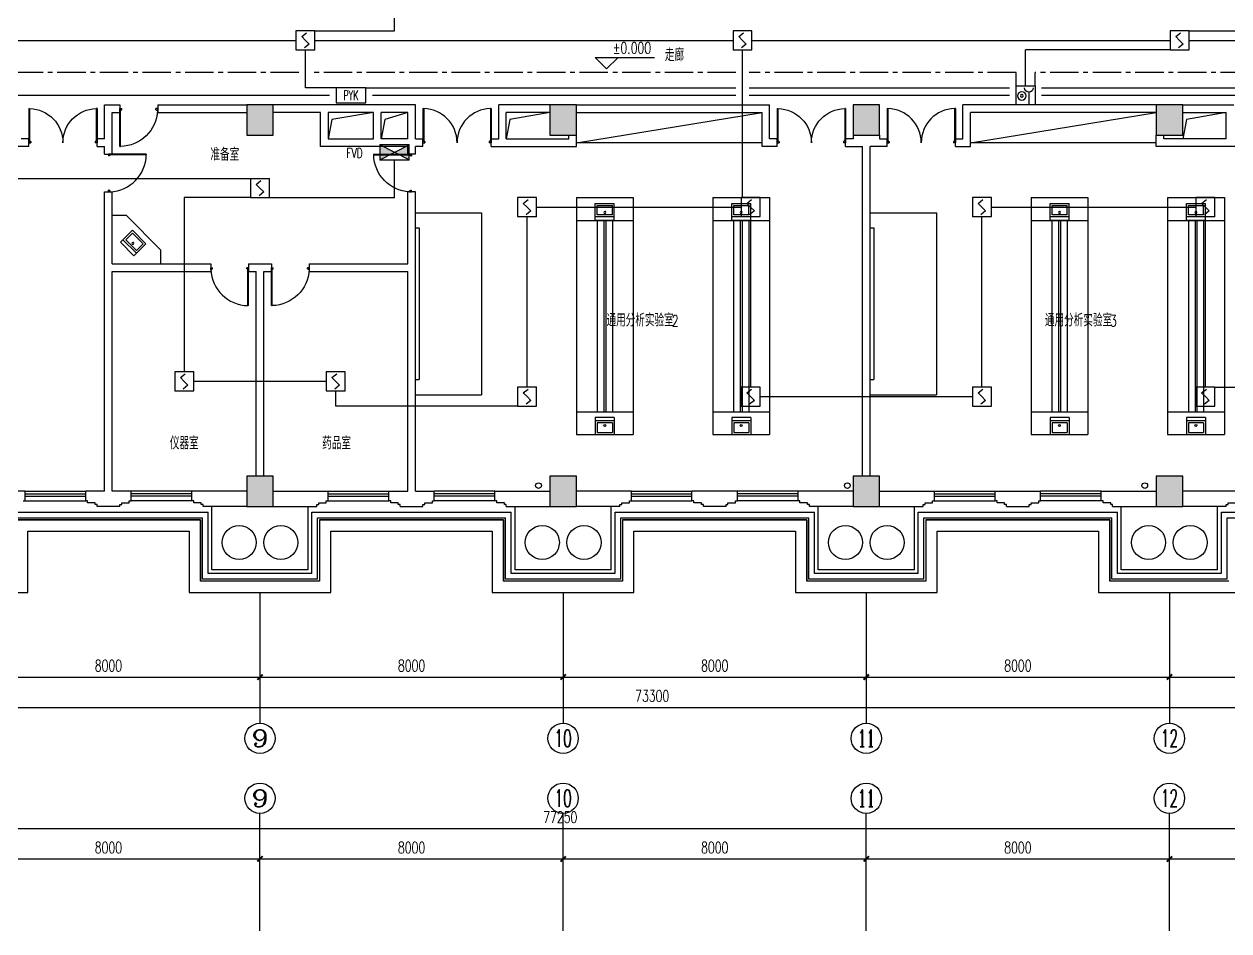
# Model space of a CAD drawing. Extents: x 190999 to 918899, y -200814 to 215286.
# Drawn here: x 349487 to 381281, y 110386 to 134316 of the extents above; entities that cross this region are included whole.
import ezdxf
from ezdxf.enums import TextEntityAlignment as Align

# ---------------------------------------------------------------- set-up
doc = ezdxf.new("R2010")
doc.units = 0
doc.header["$LTSCALE"] = 1000
doc.header["$MEASUREMENT"] = 0
doc.linetypes.add('CENTER2', pattern=[1.125, 0.75, -0.125, 0.125, -0.125])
doc.layers.get('Defpoints').update_dxf_attribs({"color": 1})
for name, color, linetype in [('00-EQUIP', 3, 'Continuous'), ('00-WIRE-4', 6, 'Continuous'), ('A-墙线', 2, 'Continuous'), ('A-外包装修', 250, 'Continuous'), ('A-外窗', 145, 'Continuous'), ('A-家具', 250, 'Continuous'), ('A-门', 167, 'Continuous'), ('AXIS', 3, 'Continuous'), ('AXIS_TEXT', 7, 'Continuous'), ('COLUMN', 2, 'Continuous'), ('DIM_ELEV', 3, 'Continuous'), ('PUB_HATCH', 250, 'Continuous'), ('PUB_TEXT', 7, 'Continuous'), ('屋面排水', 4, 'Continuous'), ('房间名称', 7, 'Continuous'), ('暖通-风-说明', 3, 'Continuous'), ('洞口线', 165, 'Continuous'), ('雨水管', 151, 'Continuous')]:
    doc.layers.add(name, color=color, linetype=linetype)
doc.styles.add('_COMPLEX', font='COMPLEX.shx', dxfattribs={"width": 0.5})
doc.styles.add('_TCH_AXIS', font='COMPLEX', dxfattribs={"bigfont": 'GBCBIG'})
doc.styles.add('_TCH_DIM', font='SIMPLEX', dxfattribs={"bigfont": 'GBCBIG'})
doc.styles.add('COMPLEX', font='COMPLEX')
doc.styles.add('DIM_FONT', font='SIMPLEX', dxfattribs={"width": 0.7, "bigfont": 'GBCBIG'})
doc.styles.add('HZ-ZGBZ', font='romanc.shx', dxfattribs={"width": 0.65})
doc.styles.get("Standard").update_dxf_attribs({"font": 'simhei.ttf'})
doc.styles.add('XXK', font='romans.shx', dxfattribs={"width": 0.75, "bigfont": 'hzf.shx'})
doc.styles.add('zz-1', font='arial.ttf', dxfattribs={"width": 0.8})
doc.linetypes.add('4INE', pattern='A,1,-0.15,["4",XXK,S=0.3,R=0,X=-0.1,Y=-0.1],-0.25', length=1.4)
doc.linetypes.add('XLINE', pattern='A,1,-0.2,["X",XXK,S=0.2,R=0,X=-0.1,Y=-0.09],-0.15', length=1.35)
doc.dimstyles.new('DIMN', dxfattribs={"dimtxt": 300, "dimasz": 100, "dimexe": 250, "dimexo": 300, "dimgap": 150, "dimtad": 1, "dimdec": 0, "dimzin": 0, "dimdsep": 46, "dimtxsty": 'DIM_FONT', "dimblk": 'ARCHTICK', "dimcen": 0.09, "dimclrt": 7, "dimazin": 2, "dimtfac": 1, "dimtdec": 0, "dimtix": 1, "dimtmove": 2, "dimatfit": 3, "dimfxl": 0, "dimtolj": 1, "dimtzin": 0, "dimarcsym": 0})

# ---------------------------------------------------------------- blocks, each defined once
blk = doc.blocks.new('m1000')
at = {"layer": 'A-墙线'}
for p, q in [((0, 0), (0, 200)), ((1000, 0), (1000, 200))]:
    blk.add_line(p, q, dxfattribs=at)
at = {"layer": 'A-门'}
for p, q in [((0, 1100), (0, 100)), ((0, 1100), (20, 1100)), ((20, 1100), (20, 150)), ((0, 150), (30, 150)), ((0, 100), (50, 100)), ((30, 150), (30, 130)), ((30, 130), (50, 130)), ((50, 130), (50, 100)), ((950, 130), (950, 100)), ((970, 130), (950, 130)), ((1000, 100), (950, 100)), ((970, 150), (970, 130)), ((1000, 150), (970, 150)), ((1000, 150), (1000, 100))]:
    blk.add_line(p, q, dxfattribs=at)
blk.add_arc((0, 100), 1000, 2.866, 88.854, dxfattribs=at)
blk = doc.blocks.new('m1800')
at = {"layer": 'A-墙线'}
for p, q in [((-900, -100), (-900, 100)), ((900, -100), (900, 100))]:
    blk.add_line(p, q, dxfattribs=at)
at = {"layer": 'A-门'}
for p, q in [((-900, 900), (-900, 0)), ((-900, 900), (-880, 900)), ((-880, 900), (-880, 50)), ((880, 900), (880, 50)), ((900, 900), (880, 900)), ((900, 900), (900, 0)), ((-900, 50), (-870, 50)), ((-900, 0), (-850, 0)), ((-870, 50), (-870, 30)), ((-870, 30), (-850, 30)), ((-850, 30), (-850, 0)), ((850, 30), (850, 0)), ((870, 30), (850, 30)), ((900, 0), (850, 0)), ((870, 50), (870, 30)), ((900, 50), (870, 50))]:
    blk.add_line(p, q, dxfattribs=at)
for centre, start, end in [((-900, 0), 0, 88.7267), ((900, 0), 91.2733, 180)]:
    blk.add_arc(centre, 900, start, end, dxfattribs=at)
blk = doc.blocks.new('_ArchTick')
at = {"const_width": 0.5}
blk.add_lwpolyline([(-0.7, -0.7), (0.7, 0.7)], dxfattribs=at)
blk = doc.blocks.new('*D51')
at = {"layer": 'AXIS', "color": 0, "lineweight": -2}
for p, q in [((347712, 110686), (347712, 112536)), ((347712, 112286), (355712, 112286)), ((355712, 110686), (355712, 112536))]:
    blk.add_line(p, q, dxfattribs=at)
at = {"layer": 'Defpoints', "color": 0}
for p in [(355712, 112286), (347712, 110386), (355712, 110386)]:
    blk.add_point(p, dxfattribs=at)
at = {"layer": 'AXIS', "color": 0, "lineweight": -2, "xscale": 100, "yscale": 100, "zscale": 100, "rotation": 180}
blk.add_blockref('_ArchTick', (347712, 112286), dxfattribs=at)
at = {"layer": 'AXIS', "color": 0, "lineweight": -2, "xscale": 100, "yscale": 100, "zscale": 100}
blk.add_blockref('_ArchTick', (355712, 112286), dxfattribs=at)
at = {"layer": 'AXIS', "color": 7, "insert": (351712, 112586), "char_height": 300, "attachment_point": 5, "style": 'DIM_FONT'}
blk.add_mtext('\\A1;8000', dxfattribs=at)
blk = doc.blocks.new('*D52')
at = {"layer": 'AXIS', "color": 0, "lineweight": -2}
for p, q in [((355712, 110686), (355712, 112536)), ((355712, 112286), (363712, 112286)), ((363712, 110686), (363712, 112536))]:
    blk.add_line(p, q, dxfattribs=at)
at = {"layer": 'Defpoints', "color": 0}
for p in [(363712, 112286), (355712, 110386), (363712, 110386)]:
    blk.add_point(p, dxfattribs=at)
at = {"layer": 'AXIS', "color": 0, "lineweight": -2, "xscale": 100, "yscale": 100, "zscale": 100, "rotation": 180}
blk.add_blockref('_ArchTick', (355712, 112286), dxfattribs=at)
at = {"layer": 'AXIS', "color": 0, "lineweight": -2, "xscale": 100, "yscale": 100, "zscale": 100}
blk.add_blockref('_ArchTick', (363712, 112286), dxfattribs=at)
at = {"layer": 'AXIS', "color": 7, "insert": (359712, 112586), "char_height": 300, "attachment_point": 5, "style": 'DIM_FONT'}
blk.add_mtext('\\A1;8000', dxfattribs=at)
blk = doc.blocks.new('*D53')
at = {"layer": 'AXIS', "color": 0, "lineweight": -2}
for p, q in [((363712, 110686), (363712, 112536)), ((363712, 112286), (371712, 112286)), ((371712, 110686), (371712, 112536))]:
    blk.add_line(p, q, dxfattribs=at)
at = {"layer": 'Defpoints', "color": 0}
for p in [(371712, 112286), (363712, 110386), (371712, 110386)]:
    blk.add_point(p, dxfattribs=at)
at = {"layer": 'AXIS', "color": 0, "lineweight": -2, "xscale": 100, "yscale": 100, "zscale": 100, "rotation": 180}
blk.add_blockref('_ArchTick', (363712, 112286), dxfattribs=at)
at = {"layer": 'AXIS', "color": 0, "lineweight": -2, "xscale": 100, "yscale": 100, "zscale": 100}
blk.add_blockref('_ArchTick', (371712, 112286), dxfattribs=at)
at = {"layer": 'AXIS', "color": 7, "insert": (367712, 112586), "char_height": 300, "attachment_point": 5, "style": 'DIM_FONT'}
blk.add_mtext('\\A1;8000', dxfattribs=at)
blk = doc.blocks.new('*D54')
at = {"layer": 'AXIS', "color": 0, "lineweight": -2}
for p, q in [((371712, 110686), (371712, 112536)), ((371712, 112286), (379712, 112286)), ((379712, 110686), (379712, 112536))]:
    blk.add_line(p, q, dxfattribs=at)
at = {"layer": 'Defpoints', "color": 0}
for p in [(379712, 112286), (371712, 110386), (379712, 110386)]:
    blk.add_point(p, dxfattribs=at)
at = {"layer": 'AXIS', "color": 0, "lineweight": -2, "xscale": 100, "yscale": 100, "zscale": 100, "rotation": 180}
blk.add_blockref('_ArchTick', (371712, 112286), dxfattribs=at)
at = {"layer": 'AXIS', "color": 0, "lineweight": -2, "xscale": 100, "yscale": 100, "zscale": 100}
blk.add_blockref('_ArchTick', (379712, 112286), dxfattribs=at)
at = {"layer": 'AXIS', "color": 7, "insert": (375712, 112586), "char_height": 300, "attachment_point": 5, "style": 'DIM_FONT'}
blk.add_mtext('\\A1;8000', dxfattribs=at)
blk = doc.blocks.new('*D55')
at = {"layer": 'AXIS', "color": 0, "lineweight": -2}
for p, q in [((379712, 110686), (379712, 112536)), ((379712, 112286), (387712, 112286)), ((387712, 110686), (387712, 112536))]:
    blk.add_line(p, q, dxfattribs=at)
at = {"layer": 'Defpoints', "color": 0}
for p in [(387712, 112286), (379712, 110386), (387712, 110386)]:
    blk.add_point(p, dxfattribs=at)
at = {"layer": 'AXIS', "color": 0, "lineweight": -2, "xscale": 100, "yscale": 100, "zscale": 100, "rotation": 180}
blk.add_blockref('_ArchTick', (379712, 112286), dxfattribs=at)
at = {"layer": 'AXIS', "color": 0, "lineweight": -2, "xscale": 100, "yscale": 100, "zscale": 100}
blk.add_blockref('_ArchTick', (387712, 112286), dxfattribs=at)
at = {"layer": 'AXIS', "color": 7, "insert": (383712, 112586), "char_height": 300, "attachment_point": 5, "style": 'DIM_FONT'}
blk.add_mtext('\\A1;8000', dxfattribs=at)
blk = doc.blocks.new('*D59')
at = {"layer": 'AXIS', "color": 0, "lineweight": -2}
for p, q in [((325012, 110686), (325012, 113336)), ((402262, 110686), (402262, 113336)), ((325012, 113086), (402262, 113086))]:
    blk.add_line(p, q, dxfattribs=at)
at = {"layer": 'Defpoints', "color": 0}
for p in [(402262, 113086), (325012, 110386), (402262, 110386)]:
    blk.add_point(p, dxfattribs=at)
at = {"layer": 'AXIS', "color": 0, "lineweight": -2, "xscale": 100, "yscale": 100, "zscale": 100, "rotation": 180}
blk.add_blockref('_ArchTick', (325012, 113086), dxfattribs=at)
at = {"layer": 'AXIS', "color": 0, "lineweight": -2, "xscale": 100, "yscale": 100, "zscale": 100}
blk.add_blockref('_ArchTick', (402262, 113086), dxfattribs=at)
at = {"layer": 'AXIS', "color": 7, "insert": (363637, 113386), "char_height": 300, "attachment_point": 5, "style": 'DIM_FONT'}
blk.add_mtext('\\A1;77250', dxfattribs=at)
blk = doc.blocks.new('*D119')
at = {"layer": 'AXIS', "color": 0, "lineweight": -2}
for p, q in [((347712, 118486), (347712, 116836)), ((355712, 118486), (355712, 116836)), ((347712, 117086), (355712, 117086))]:
    blk.add_line(p, q, dxfattribs=at)
at = {"layer": 'Defpoints', "color": 0}
for p in [(347712, 118786), (355712, 118786), (355712, 117086)]:
    blk.add_point(p, dxfattribs=at)
at = {"layer": 'AXIS', "color": 0, "lineweight": -2, "xscale": 100, "yscale": 100, "zscale": 100, "rotation": 180}
blk.add_blockref('_ArchTick', (347712, 117086), dxfattribs=at)
at = {"layer": 'AXIS', "color": 0, "lineweight": -2, "xscale": 100, "yscale": 100, "zscale": 100}
blk.add_blockref('_ArchTick', (355712, 117086), dxfattribs=at)
at = {"layer": 'AXIS', "color": 7, "insert": (351712, 117386), "char_height": 300, "attachment_point": 5, "style": 'DIM_FONT'}
blk.add_mtext('\\A1;8000', dxfattribs=at)
blk = doc.blocks.new('*D120')
at = {"layer": 'AXIS', "color": 0, "lineweight": -2}
for p, q in [((355712, 118486), (355712, 116836)), ((363712, 118486), (363712, 116836)), ((355712, 117086), (363712, 117086))]:
    blk.add_line(p, q, dxfattribs=at)
at = {"layer": 'Defpoints', "color": 0}
for p in [(355712, 118786), (363712, 118786), (363712, 117086)]:
    blk.add_point(p, dxfattribs=at)
at = {"layer": 'AXIS', "color": 0, "lineweight": -2, "xscale": 100, "yscale": 100, "zscale": 100, "rotation": 180}
blk.add_blockref('_ArchTick', (355712, 117086), dxfattribs=at)
at = {"layer": 'AXIS', "color": 0, "lineweight": -2, "xscale": 100, "yscale": 100, "zscale": 100}
blk.add_blockref('_ArchTick', (363712, 117086), dxfattribs=at)
at = {"layer": 'AXIS', "color": 7, "insert": (359712, 117386), "char_height": 300, "attachment_point": 5, "style": 'DIM_FONT'}
blk.add_mtext('\\A1;8000', dxfattribs=at)
blk = doc.blocks.new('*D121')
at = {"layer": 'AXIS', "color": 0, "lineweight": -2}
for p, q in [((363712, 118486), (363712, 116836)), ((371712, 118486), (371712, 116836)), ((363712, 117086), (371712, 117086))]:
    blk.add_line(p, q, dxfattribs=at)
at = {"layer": 'Defpoints', "color": 0}
for p in [(363712, 118786), (371712, 118786), (371712, 117086)]:
    blk.add_point(p, dxfattribs=at)
at = {"layer": 'AXIS', "color": 0, "lineweight": -2, "xscale": 100, "yscale": 100, "zscale": 100, "rotation": 180}
blk.add_blockref('_ArchTick', (363712, 117086), dxfattribs=at)
at = {"layer": 'AXIS', "color": 0, "lineweight": -2, "xscale": 100, "yscale": 100, "zscale": 100}
blk.add_blockref('_ArchTick', (371712, 117086), dxfattribs=at)
at = {"layer": 'AXIS', "color": 7, "insert": (367712, 117386), "char_height": 300, "attachment_point": 5, "style": 'DIM_FONT'}
blk.add_mtext('\\A1;8000', dxfattribs=at)
blk = doc.blocks.new('*D122')
at = {"layer": 'AXIS', "color": 0, "lineweight": -2}
for p, q in [((371712, 118486), (371712, 116836)), ((379712, 118486), (379712, 116836)), ((371712, 117086), (379712, 117086))]:
    blk.add_line(p, q, dxfattribs=at)
at = {"layer": 'Defpoints', "color": 0}
for p in [(371712, 118786), (379712, 118786), (379712, 117086)]:
    blk.add_point(p, dxfattribs=at)
at = {"layer": 'AXIS', "color": 0, "lineweight": -2, "xscale": 100, "yscale": 100, "zscale": 100, "rotation": 180}
blk.add_blockref('_ArchTick', (371712, 117086), dxfattribs=at)
at = {"layer": 'AXIS', "color": 0, "lineweight": -2, "xscale": 100, "yscale": 100, "zscale": 100}
blk.add_blockref('_ArchTick', (379712, 117086), dxfattribs=at)
at = {"layer": 'AXIS', "color": 7, "insert": (375712, 117386), "char_height": 300, "attachment_point": 5, "style": 'DIM_FONT'}
blk.add_mtext('\\A1;8000', dxfattribs=at)
blk = doc.blocks.new('*D123')
at = {"layer": 'AXIS', "color": 0, "lineweight": -2}
for p, q in [((379712, 118486), (379712, 116836)), ((387712, 118486), (387712, 116836)), ((379712, 117086), (387712, 117086))]:
    blk.add_line(p, q, dxfattribs=at)
at = {"layer": 'Defpoints', "color": 0}
for p in [(379712, 118786), (387712, 118786), (387712, 117086)]:
    blk.add_point(p, dxfattribs=at)
at = {"layer": 'AXIS', "color": 0, "lineweight": -2, "xscale": 100, "yscale": 100, "zscale": 100, "rotation": 180}
blk.add_blockref('_ArchTick', (379712, 117086), dxfattribs=at)
at = {"layer": 'AXIS', "color": 0, "lineweight": -2, "xscale": 100, "yscale": 100, "zscale": 100}
blk.add_blockref('_ArchTick', (387712, 117086), dxfattribs=at)
at = {"layer": 'AXIS', "color": 7, "insert": (383712, 117386), "char_height": 300, "attachment_point": 5, "style": 'DIM_FONT'}
blk.add_mtext('\\A1;8000', dxfattribs=at)
blk = doc.blocks.new('*D127')
at = {"layer": 'AXIS', "color": 0, "lineweight": -2}
for p, q in [((329412, 118486), (329412, 116036)), ((402712, 118486), (402712, 116036)), ((329412, 116286), (402712, 116286))]:
    blk.add_line(p, q, dxfattribs=at)
at = {"layer": 'Defpoints', "color": 0}
for p in [(329412, 118786), (402712, 118786), (402712, 116286)]:
    blk.add_point(p, dxfattribs=at)
at = {"layer": 'AXIS', "color": 0, "lineweight": -2, "xscale": 100, "yscale": 100, "zscale": 100, "rotation": 180}
blk.add_blockref('_ArchTick', (329412, 116286), dxfattribs=at)
at = {"layer": 'AXIS', "color": 0, "lineweight": -2, "xscale": 100, "yscale": 100, "zscale": 100}
blk.add_blockref('_ArchTick', (402712, 116286), dxfattribs=at)
at = {"layer": 'AXIS', "color": 7, "insert": (366062, 116586), "char_height": 300, "attachment_point": 5, "style": 'DIM_FONT'}
blk.add_mtext('\\A1;73300', dxfattribs=at)
blk = doc.blocks.new('_AXISO')
blk.add_circle((0, 0), 0.5)
at = {"layer": 'AXIS_TEXT', "style": 'COMPLEX', "width": 1.041667}
blk.add_attdef('A', text='', height=0.56, dxfattribs=at).set_placement((-0.25, -0.28), (0.25, -0.28), align=Align.FIT)
blk = doc.blocks.new('$plan$00001609')
at = {"linetype": 'Continuous'}
for p, q in [((0, -251), (0, 251)), ((0, 251), (450, 251)), ((93, -251), (93, 251)), ((146, -199), (146, 199)), ((146, 199), (397, 199)), ((397, 199), (397, -199)), ((450, 251), (450, -251)), ((0, -251), (450, -251)), ((146, -199), (397, -199))]:
    blk.add_line(p, q, dxfattribs=at)
blk.add_line((238, 2), (238, 0))
blk.add_arc((212, 0), 26, 4.716, 0, dxfattribs=at)
at = {"style": 'zz-1'}
for tag in ['YSIZE', 'XSIZE']:
    blk.add_attdef(tag, (0, 0), '', height=0.5, dxfattribs=at)
blk = doc.blocks.new('_LINKPT1')
at = {"color": 0}
blk.add_line((0, 0), (0, 0), dxfattribs=at)
blk = doc.blocks.new('3S1KCGW2')
for p, q in [((0.5, 0.5), (-0.5, 0.5)), ((-0.5, 0.5), (-0.5, -0.5)), ((-0.2, 0.2), (0.05, 0.4)), ((0, 0), (-0.2, 0.2)), ((0, 0), (0.2, -0.2)), ((0.5, -0.5), (0.5, 0.5)), ((-0.5, -0.5), (0.5, -0.5)), ((0.2, -0.2), (-0.05, -0.4))]:
    blk.add_line(p, q)
at = {"const_width": 0.04, "flags": 128}
blk.add_lwpolyline([(-0.5, -0.5), (-0.5, 0.5), (0.5, 0.5), (0.5, -0.5)], close=True, dxfattribs=at)
at = {"xscale": 0.002, "yscale": 0.002, "zscale": 0.002}
for p in [(-0.5, 0), (0, 0.5), (0.5, 0), (0, -0.5)]:
    blk.add_blockref('_LINKPT1', p, dxfattribs=at)
at = {"flags": 9}
blk.add_attdef('A', (0, 0), '', height=0.00002, dxfattribs=at)
blk = doc.blocks.new('3T1W6ZCM')
for p, q in [((0.5, 0.5), (-0.5, 0.5)), ((-0.5, 0.5), (-0.5, -0.5)), ((-0.178, 0.172), (-0.178, -0.443)), ((0.5, -0.5), (0.5, 0.5)), ((-0.5, -0.5), (0.5, -0.5))]:
    blk.add_line(p, q)
at = {"const_width": 0.04}
blk.add_lwpolyline([(-0.5, 0.5), (-0.5, -0.5), (0.5, -0.5), (0.5, 0.5)], close=True, dxfattribs=at)
for radius in [0.222, 0.074]:
    blk.add_circle((0.197, -0.03), radius)
blk.add_arc((-0.178, 0.403), 0.231, 180, 0)
at = {"xscale": 0.002, "yscale": 0.002, "zscale": 0.002}
for p in [(-0.5, 0), (0, 0.5), (0.5, 0), (0, -0.5)]:
    blk.add_blockref('_LINKPT1', p, dxfattribs=at)
at = {"flags": 9}
blk.add_attdef('A', (0, 0), '', height=0.00002, dxfattribs=at)
blk = doc.blocks.new('6H2KALM6')
for p, q in [((-0.78, 0.4), (0.78, -0.4)), ((0.78, 0.4), (-0.78, -0.4)), ((0.78, 0.4), (-0.78, 0.4)), ((-0.78, 0.4), (-0.78, -0.4)), ((0.78, -0.4), (0.78, 0.4)), ((-0.78, -0.4), (0.78, -0.4))]:
    blk.add_line(p, q)
at = {"const_width": 0.04}
blk.add_lwpolyline([(-0.78, 0.4), (-0.78, -0.4), (0.78, -0.4), (0.78, 0.4)], close=True, dxfattribs=at)
for points in [[(-0.78, 0.4), (0, 0), (-0.78, -0.4)], [(0.78, 0.4), (0, 0), (0.78, -0.4)]]:
    blk.add_solid(points)
at = {"xscale": 0.002, "yscale": 0.002, "zscale": 0.002}
for p in [(-0.78, 0), (0, 0.4), (0.78, 0), (0, -0.4)]:
    blk.add_blockref('_LINKPT1', p, dxfattribs=at)
at = {"flags": 9}
blk.add_attdef('A', (0, 0), '', height=0.00002, dxfattribs=at)
blk = doc.blocks.new('6A2DRK5Q')
for p, q in [((0.78, 0.4), (-0.78, 0.4)), ((-0.78, 0.4), (-0.78, -0.4)), ((0.78, -0.4), (0.78, 0.4)), ((-0.78, -0.4), (0.78, -0.4))]:
    blk.add_line(p, q)
at = {"xscale": 0.002, "yscale": 0.002, "zscale": 0.002}
for p in [(-0.78, 0), (0, 0.4), (0.78, 0), (0, -0.4)]:
    blk.add_blockref('_LINKPT1', p, dxfattribs=at)
at = {"style": '_COMPLEX', "width": 0.6, "flags": 8}
blk.add_attdef('$TEXT$', text='', height=0.52, dxfattribs=at).set_placement((0, 0), align=Align.MIDDLE_CENTER)
at = {"flags": 9}
blk.add_attdef('A', (0, 0), '', height=0.00002, dxfattribs=at)

msp = doc.modelspace()

# ---------------------------------------------------------------- hatches: boundary and pattern name
at = {"layer": 'PUB_HATCH'}
for points in [[(356061.6, 131386.5), (356061.6, 132186.5), (355361.6, 132186.5), (355361.6, 131386.5)], [(364061.6, 131386.5), (364061.6, 132186.5), (363361.6, 132186.5), (363361.6, 131386.5)], [(372061.6, 131386.5), (372061.6, 132186.5), (371361.6, 132186.5), (371361.6, 131386.5)], [(380061.6, 131386.5), (380061.6, 132186.5), (379361.6, 132186.5), (379361.6, 131386.5)], [(356061.6, 121586.5), (356061.6, 122386.5), (355361.6, 122386.5), (355361.6, 121586.5)], [(364061.6, 121586.5), (364061.6, 122386.5), (363361.6, 122386.5), (363361.6, 121586.5)], [(372061.6, 121586.5), (372061.6, 122386.5), (371361.6, 122386.5), (371361.6, 121586.5)], [(380061.6, 121586.5), (380061.6, 122386.5), (379361.6, 122386.5), (379361.6, 121586.5)]]:
    msp.add_hatch(color=256, dxfattribs=at).paths.add_polyline_path(points)

# ---------------------------------------------------------------- linework, layer by layer
at = {"layer": '00-WIRE-4'}
for p, q in [((359261.3, 134136.5), (359261.3, 135086.5)), ((345628.3, 133886.5), (356661.6, 133886.5)), ((357161.6, 134136.5), (359261.3, 134136.5)), ((357161.6, 133886.5), (368195, 133886.5)), ((368695, 133886.5), (379728.3, 133886.5)), ((380228.3, 134136.5), (384161.9, 134136.5)), ((380228.3, 133886.5), (391261.6, 133886.5)), ((356911.6, 132636.5), (356911.6, 133636.5)), ((368445, 129720.5), (368445, 133636.5)), ((379728.3, 133636.5), (375914.2, 133636.5)), ((375914.2, 132686.5), (375914.2, 133636.5)), ((357721.6, 132636.5), (356911.6, 132636.5)), ((359261.6, 129727.5), (359261.6, 130730.6)), ((355461.6, 130236.5), (348611.6, 130236.5)), ((353711.6, 129736.5), (353711.6, 125136.5)), ((355461.6, 129736.5), (353711.6, 129736.5)), ((359261.6, 129727.5), (355961.6, 129727.5)), ((363010.4, 129486.5), (368407.9, 129486.5)), ((375011.6, 129486.5), (380411.6, 129486.5)), ((362760.4, 124736.5), (362760.4, 129236.5)), ((368657.9, 129236.5), (368657.9, 124736.5)), ((374761.6, 124736.5), (374761.6, 129236.5)), ((380661.6, 124736.5), (380661.6, 129236.5)), ((357461.6, 124886.5), (353961.6, 124886.5)), ((357711.6, 124236.5), (357711.6, 124636.5)), ((380911.6, 124736.5), (385461.6, 124736.5)), ((368907.9, 124486.5), (374511.6, 124486.5)), ((362510.4, 124236.5), (357711.6, 124236.5))]:
    msp.add_line(p, q, dxfattribs=at)
at = {"layer": '00-WIRE-4', "linetype": 'CENTER2'}
for p, q in [((356736.6, 133036.5), (346986.6, 133036.5)), ((368270, 133036.5), (357086.6, 133036.5)), ((375664.2, 133036.5), (368620, 133036.5)), ((375664.2, 132686.5), (375664.2, 133036.5)), ((396436.6, 133036.5), (376164.2, 133036.5)), ((376164.2, 132686.5), (376164.2, 133036.5))]:
    msp.add_line(p, q, dxfattribs=at)
at = {"layer": '00-WIRE-4', "linetype": '4INE'}
for p, q in [((358501.6, 132636.5), (368270, 132636.5)), ((368620, 132636.5), (375489.2, 132636.5)), ((376339.2, 132636.5), (389721.6, 132636.5))]:
    msp.add_line(p, q, dxfattribs=at)
at = {"layer": '00-WIRE-4', "linetype": 'XLINE'}
for p, q in [((357546.6, 132436.5), (347061.6, 132436.5)), ((368270, 132436.5), (358676.6, 132436.5)), ((375489.2, 132436.5), (368620, 132436.5)), ((389546.6, 132436.5), (376339.2, 132436.5))]:
    msp.add_line(p, q, dxfattribs=at)
at = {"layer": 'A-墙线'}
for p, q in [((351611.6, 131286.5), (351611.6, 132186.5)), ((351611.6, 132186.5), (352011.6, 132186.5)), ((351811.6, 130886.5), (351811.6, 131986.5)), ((351811.6, 131986.5), (352011.6, 131986.5)), ((353011.6, 132186.5), (355361.6, 132186.5)), ((353011.6, 131986.5), (355361.6, 131986.5)), ((359811.6, 132186.5), (356061.6, 132186.5)), ((357311.6, 131986.5), (356061.6, 131986.5)), ((358711.6, 131986.5), (357511.6, 131986.5)), ((359611.6, 131986.5), (358911.6, 131986.5)), ((359611.6, 131286.5), (359611.6, 131986.5)), ((359811.6, 131286.5), (359811.6, 132186.5)), ((362011.6, 131286.5), (362011.6, 132186.5)), ((363361.6, 132186.5), (362011.6, 132186.5)), ((362211.6, 131286.5), (362211.6, 131986.5)), ((363361.6, 131986.5), (362211.6, 131986.5)), ((364061.6, 132186.5), (369161.6, 132186.5)), ((364061.6, 131986.5), (368961.6, 131986.5)), ((368961.6, 131086.5), (368961.6, 131986.5)), ((369161.6, 131286.5), (369161.6, 132186.5)), ((379361.6, 132186.5), (374261.6, 132186.5)), ((374261.6, 131286.5), (374261.6, 132186.5)), ((379361.6, 131986.5), (374461.6, 131986.5)), ((374461.6, 131086.5), (374461.6, 131986.5)), ((380061.6, 132186.5), (381411.6, 132186.5)), ((380061.6, 131986.5), (381211.6, 131986.5)), ((381211.6, 131286.5), (381211.6, 131986.5)), ((363861.6, 131286.5), (363861.6, 131386.5)), ((364061.6, 131086.5), (364061.6, 131386.5)), ((371361.6, 131386.5), (371361.6, 131286.5)), ((372061.6, 131386.5), (372061.6, 131286.5)), ((379361.6, 131086.5), (379361.6, 131386.5)), ((379561.6, 131286.5), (379561.6, 131386.5)), ((349611.6, 131086.5), (347361.6, 131086.5)), ((349611.6, 131286.5), (349411.6, 131286.5)), ((351611.6, 131286.5), (351411.6, 131286.5)), ((351411.6, 131086.5), (351611.6, 131086.5)), ((351611.6, 130886.5), (351611.6, 131086.5)), ((359611.6, 130886.5), (359611.6, 131086.5)), ((359811.6, 131286.5), (360011.6, 131286.5)), ((359811.6, 130886.5), (359811.6, 131086.5)), ((360011.6, 131086.5), (359811.6, 131086.5)), ((361811.6, 131286.5), (362011.6, 131286.5)), ((361811.6, 131086.5), (364061.6, 131086.5)), ((362211.6, 131286.5), (363861.6, 131286.5)), ((369361.6, 131086.5), (368961.6, 131086.5)), ((369361.6, 131286.5), (369161.6, 131286.5)), ((371361.6, 131286.5), (371161.6, 131286.5)), ((371161.6, 131086.5), (371611.6, 131086.5)), ((371611.6, 122386.5), (371611.6, 131086.5)), ((371811.6, 122386.5), (371811.6, 131086.5)), ((372261.6, 131086.5), (371811.6, 131086.5)), ((372061.6, 131286.5), (372261.6, 131286.5)), ((374061.6, 131286.5), (374261.6, 131286.5)), ((374061.6, 131086.5), (374461.6, 131086.5)), ((381611.6, 131086.5), (379361.6, 131086.5)), ((381211.6, 131286.5), (379561.6, 131286.5)), ((351611.6, 121986.5), (351611.6, 129886.5)), ((351811.6, 127986.5), (351811.6, 129886.5)), ((359611.6, 127986.5), (359611.6, 129886.5)), ((359811.6, 121986.5), (359811.6, 129886.5)), ((351811.6, 127986.5), (354411.6, 127986.5)), ((355411.6, 127986.5), (356011.6, 127986.5)), ((357011.6, 127986.5), (359611.6, 127986.5)), ((351811.6, 121986.5), (351811.6, 127786.5)), ((351811.6, 127786.5), (354411.6, 127786.5)), ((355411.6, 127786.5), (355611.6, 127786.5)), ((355611.6, 122386.5), (355611.6, 127786.5)), ((355811.6, 127786.5), (356011.6, 127786.5)), ((355811.6, 122386.5), (355811.6, 127786.5)), ((357011.6, 127786.5), (359611.6, 127786.5)), ((359611.6, 121986.5), (359611.6, 127786.5)), ((349511.6, 121986.5), (348061.6, 121986.5)), ((349511.6, 121736.5), (349511.6, 121986.5)), ((351611.6, 121986.5), (351111.6, 121986.5)), ((351111.6, 121736.5), (351111.6, 121986.5)), ((352311.6, 121986.5), (351811.6, 121986.5)), ((352311.6, 121736.5), (352311.6, 121986.5)), ((355361.6, 121986.5), (353911.6, 121986.5)), ((353911.6, 121736.5), (353911.6, 121986.5)), ((356061.6, 121986.5), (357511.6, 121986.5)), ((357511.6, 121736.5), (357511.6, 121986.5)), ((359111.6, 121986.5), (359611.6, 121986.5)), ((359111.6, 121736.5), (359111.6, 121986.5)), ((359811.6, 121986.5), (360311.6, 121986.5)), ((360311.6, 121736.5), (360311.6, 121986.5)), ((361911.6, 121986.5), (363361.6, 121986.5)), ((361911.6, 121736.5), (361911.6, 121986.5)), ((365511.6, 121986.5), (364061.6, 121986.5)), ((365511.6, 121736.5), (365511.6, 121986.5)), ((368311.6, 121986.5), (367111.6, 121986.5)), ((367111.6, 121736.5), (367111.6, 121986.5)), ((368311.6, 121736.5), (368311.6, 121986.5)), ((371361.6, 121986.5), (369911.6, 121986.5)), ((369911.6, 121736.5), (369911.6, 121986.5)), ((372061.6, 121986.5), (373511.6, 121986.5)), ((373511.6, 121736.5), (373511.6, 121986.5)), ((375111.6, 121986.5), (376311.6, 121986.5)), ((375111.6, 121736.5), (375111.6, 121986.5)), ((376311.6, 121736.5), (376311.6, 121986.5)), ((377911.6, 121986.5), (379361.6, 121986.5)), ((377911.6, 121736.5), (377911.6, 121986.5)), ((381511.6, 121986.5), (380061.6, 121986.5)), ((349461.6, 121736.5), (349511.6, 121736.5)), ((351161.6, 121736.5), (351111.6, 121736.5)), ((351161.6, 121686.5), (351161.6, 121736.5)), ((351361.6, 121686.5), (351161.6, 121686.5)), ((351361.6, 121636.5), (351361.6, 121686.5)), ((351411.6, 121636.5), (351361.6, 121636.5)), ((351411.6, 121586.5), (351411.6, 121636.5)), ((352011.6, 121586.5), (351411.6, 121586.5)), ((352011.6, 121586.5), (352011.6, 121636.5)), ((352011.6, 121636.5), (352061.6, 121636.5)), ((352061.6, 121636.5), (352061.6, 121686.5)), ((352061.6, 121686.5), (352261.6, 121686.5)), ((352261.6, 121736.5), (352311.6, 121736.5)), ((352261.6, 121686.5), (352261.6, 121736.5)), ((353961.6, 121736.5), (353911.6, 121736.5)), ((353961.6, 121686.5), (353961.6, 121736.5)), ((354161.6, 121686.5), (353961.6, 121686.5)), ((354161.6, 121636.5), (354161.6, 121686.5)), ((354211.6, 121636.5), (354161.6, 121636.5)), ((354211.6, 121586.5), (354211.6, 121636.5)), ((355361.6, 121586.5), (354211.6, 121586.5)), ((356061.6, 121586.5), (357211.6, 121586.5)), ((357211.6, 121586.5), (357211.6, 121636.5)), ((357211.6, 121636.5), (357261.6, 121636.5)), ((357261.6, 121636.5), (357261.6, 121686.5)), ((357261.6, 121686.5), (357461.6, 121686.5)), ((357461.6, 121736.5), (357511.6, 121736.5)), ((357461.6, 121686.5), (357461.6, 121736.5)), ((359161.6, 121736.5), (359111.6, 121736.5)), ((359161.6, 121686.5), (359161.6, 121736.5)), ((359361.6, 121686.5), (359161.6, 121686.5)), ((359361.6, 121636.5), (359361.6, 121686.5)), ((359411.6, 121636.5), (359361.6, 121636.5)), ((359411.6, 121586.5), (359411.6, 121636.5)), ((359411.6, 121586.5), (360011.6, 121586.5)), ((360011.6, 121586.5), (360011.6, 121636.5)), ((360011.6, 121636.5), (360061.6, 121636.5)), ((360061.6, 121636.5), (360061.6, 121686.5)), ((360061.6, 121686.5), (360261.6, 121686.5)), ((360261.6, 121736.5), (360311.6, 121736.5)), ((360261.6, 121686.5), (360261.6, 121736.5)), ((361961.6, 121736.5), (361911.6, 121736.5)), ((361961.6, 121686.5), (361961.6, 121736.5)), ((362161.6, 121686.5), (361961.6, 121686.5)), ((362161.6, 121636.5), (362161.6, 121686.5)), ((362211.6, 121636.5), (362161.6, 121636.5)), ((362211.6, 121586.5), (362211.6, 121636.5)), ((362211.6, 121586.5), (363361.6, 121586.5)), ((365211.6, 121586.5), (364061.6, 121586.5)), ((365211.6, 121586.5), (365211.6, 121636.5)), ((365211.6, 121636.5), (365261.6, 121636.5)), ((365261.6, 121636.5), (365261.6, 121686.5)), ((365261.6, 121686.5), (365461.6, 121686.5)), ((365461.6, 121736.5), (365511.6, 121736.5)), ((365461.6, 121686.5), (365461.6, 121736.5)), ((367161.6, 121736.5), (367111.6, 121736.5)), ((367161.6, 121686.5), (367161.6, 121736.5)), ((367361.6, 121686.5), (367161.6, 121686.5)), ((367361.6, 121636.5), (367361.6, 121686.5)), ((367411.6, 121636.5), (367361.6, 121636.5)), ((367411.6, 121586.5), (367411.6, 121636.5)), ((368011.6, 121586.5), (367411.6, 121586.5)), ((368011.6, 121586.5), (368011.6, 121636.5)), ((368011.6, 121636.5), (368061.6, 121636.5)), ((368061.6, 121636.5), (368061.6, 121686.5)), ((368061.6, 121686.5), (368261.6, 121686.5)), ((368261.6, 121736.5), (368311.6, 121736.5)), ((368261.6, 121686.5), (368261.6, 121736.5)), ((369961.6, 121736.5), (369911.6, 121736.5)), ((369961.6, 121686.5), (369961.6, 121736.5)), ((370161.6, 121686.5), (369961.6, 121686.5)), ((370161.6, 121636.5), (370161.6, 121686.5)), ((370211.6, 121636.5), (370161.6, 121636.5)), ((370211.6, 121586.5), (370211.6, 121636.5)), ((371361.6, 121586.5), (370211.6, 121586.5)), ((372061.6, 121586.5), (373211.6, 121586.5)), ((373211.6, 121586.5), (373211.6, 121636.5)), ((373211.6, 121636.5), (373261.6, 121636.5)), ((373261.6, 121636.5), (373261.6, 121686.5)), ((373261.6, 121686.5), (373461.6, 121686.5)), ((373461.6, 121736.5), (373511.6, 121736.5)), ((373461.6, 121686.5), (373461.6, 121736.5)), ((375161.6, 121736.5), (375111.6, 121736.5)), ((375161.6, 121686.5), (375161.6, 121736.5)), ((375361.6, 121686.5), (375161.6, 121686.5)), ((375361.6, 121636.5), (375361.6, 121686.5)), ((375411.6, 121636.5), (375361.6, 121636.5)), ((375411.6, 121586.5), (375411.6, 121636.5)), ((375411.6, 121586.5), (376011.6, 121586.5)), ((376011.6, 121586.5), (376011.6, 121636.5)), ((376011.6, 121636.5), (376061.6, 121636.5)), ((376061.6, 121636.5), (376061.6, 121686.5)), ((376061.6, 121686.5), (376261.6, 121686.5)), ((376261.6, 121736.5), (376311.6, 121736.5)), ((376261.6, 121686.5), (376261.6, 121736.5)), ((377961.6, 121736.5), (377911.6, 121736.5)), ((377961.6, 121686.5), (377961.6, 121736.5)), ((378161.6, 121686.5), (377961.6, 121686.5)), ((378161.6, 121636.5), (378161.6, 121686.5)), ((378211.6, 121636.5), (378161.6, 121636.5)), ((378211.6, 121586.5), (378211.6, 121636.5)), ((378211.6, 121586.5), (379361.6, 121586.5)), ((381211.6, 121586.5), (380061.6, 121586.5)), ((381211.6, 121586.5), (381211.6, 121636.5)), ((381211.6, 121636.5), (381261.6, 121636.5)), ((381261.6, 121636.5), (381261.6, 121686.5)), ((381261.6, 121686.5), (381461.6, 121686.5))]:
    msp.add_line(p, q, dxfattribs=at)
for points in [[(359611.6, 131086.5), (357311.6, 131086.5), (357311.6, 131986.5)], [(357511.6, 131986.5), (357511.6, 131286.5), (358711.6, 131286.5), (358711.6, 131986.5)], [(359611.6, 131286.5), (358911.6, 131286.5), (358911.6, 131986.5)]]:
    msp.add_lwpolyline(points, dxfattribs=at)
at = {"layer": 'A-外包装修'}
for p, q in [((354441.6, 119916.5), (354441.6, 121586.5)), ((356981.6, 119916.5), (356981.6, 121586.5)), ((362441.6, 119916.5), (362441.6, 121586.5)), ((364981.6, 119916.5), (364981.6, 121586.5)), ((370441.6, 119916.5), (370441.6, 121586.5)), ((372981.6, 119916.5), (372981.6, 121586.5)), ((378441.6, 119916.5), (378441.6, 121586.5)), ((380981.6, 119916.5), (380981.6, 121586.5)), ((349081.6, 121436.5), (354341.6, 121436.5)), ((349231.6, 121286.5), (354191.6, 121286.5)), ((349281.6, 121236.5), (354141.6, 121236.5)), ((354141.6, 121236.5), (354141.6, 119616.5)), ((354191.6, 119666.5), (354191.6, 121286.5)), ((354341.6, 119816.5), (354341.6, 121436.5)), ((357081.6, 119816.5), (357081.6, 121436.5)), ((357081.6, 121436.5), (362341.6, 121436.5)), ((357231.6, 121286.5), (362191.6, 121286.5)), ((357231.6, 119666.5), (357231.6, 121286.5)), ((357281.6, 121236.5), (362141.6, 121236.5)), ((357281.6, 121236.5), (357281.6, 119616.5)), ((362141.6, 121236.5), (362141.6, 119616.5)), ((362191.6, 119666.5), (362191.6, 121286.5)), ((362341.6, 119816.5), (362341.6, 121436.5)), ((365081.6, 119816.5), (365081.6, 121436.5)), ((365081.6, 121436.5), (370341.6, 121436.5)), ((365231.6, 121286.5), (370191.6, 121286.5)), ((365231.6, 119666.5), (365231.6, 121286.5)), ((365281.6, 121236.5), (370141.6, 121236.5)), ((365281.6, 121236.5), (365281.6, 119616.5)), ((370141.6, 121236.5), (370141.6, 119616.5)), ((370191.6, 119666.5), (370191.6, 121286.5)), ((370341.6, 119816.5), (370341.6, 121436.5)), ((373081.6, 119816.5), (373081.6, 121436.5)), ((373081.6, 121436.5), (378341.6, 121436.5)), ((373231.6, 121286.5), (378191.6, 121286.5)), ((373231.6, 119666.5), (373231.6, 121286.5)), ((373281.6, 121236.5), (378141.6, 121236.5)), ((373281.6, 121236.5), (373281.6, 119616.5)), ((378141.6, 121236.5), (378141.6, 119616.5)), ((378191.6, 119666.5), (378191.6, 121286.5)), ((378341.6, 119816.5), (378341.6, 121436.5)), ((381081.6, 119816.5), (381081.6, 121436.5)), ((381081.6, 121436.5), (386341.6, 121436.5)), ((381231.6, 121286.5), (386191.6, 121286.5)), ((381231.6, 119666.5), (381231.6, 121286.5)), ((356980.2, 119916.5), (354443, 119916.5)), ((364980.2, 119916.5), (362443, 119916.5)), ((372980.2, 119916.5), (370443, 119916.5)), ((380980.2, 119916.5), (378443, 119916.5)), ((357280.2, 119616.5), (354143, 119616.5)), ((357230.2, 119666.5), (354193, 119666.5)), ((357080.2, 119816.5), (354343, 119816.5)), ((365280.2, 119616.5), (362143, 119616.5)), ((365230.2, 119666.5), (362193, 119666.5)), ((365080.2, 119816.5), (362343, 119816.5)), ((373280.2, 119616.5), (370143, 119616.5)), ((373230.2, 119666.5), (370193, 119666.5)), ((373080.2, 119816.5), (370343, 119816.5)), ((381280.2, 119616.5), (378143, 119616.5)), ((381230.2, 119666.5), (378193, 119666.5)), ((381080.2, 119816.5), (378343, 119816.5))]:
    msp.add_line(p, q, dxfattribs=at)
for centre in [(355161.6, 120636.5), (356261.6, 120636.5), (363161.6, 120636.5), (364261.6, 120636.5), (371161.6, 120636.5), (372261.6, 120636.5), (379161.6, 120636.5), (380261.6, 120636.5)]:
    msp.add_circle(centre, 450, dxfattribs=at)
at = {"layer": 'A-外窗'}
for p, q in [((349511.6, 121986.5), (351111.6, 121986.5)), ((349511.6, 121916.5), (351111.6, 121916.5)), ((349511.6, 121856.5), (351111.6, 121856.5)), ((353911.6, 121986.5), (352311.6, 121986.5)), ((353911.6, 121916.5), (352311.6, 121916.5)), ((353911.6, 121856.5), (352311.6, 121856.5)), ((357511.6, 121986.5), (359111.6, 121986.5)), ((357511.6, 121916.5), (359111.6, 121916.5)), ((357511.6, 121856.5), (359111.6, 121856.5)), ((361911.6, 121986.5), (360311.6, 121986.5)), ((361911.6, 121916.5), (360311.6, 121916.5)), ((361911.6, 121856.5), (360311.6, 121856.5)), ((365511.6, 121986.5), (367111.6, 121986.5)), ((365511.6, 121916.5), (367111.6, 121916.5)), ((365511.6, 121856.5), (367111.6, 121856.5)), ((369911.6, 121986.5), (368311.6, 121986.5)), ((369911.6, 121916.5), (368311.6, 121916.5)), ((369911.6, 121856.5), (368311.6, 121856.5)), ((373511.6, 121986.5), (375111.6, 121986.5)), ((373511.6, 121916.5), (375111.6, 121916.5)), ((373511.6, 121856.5), (375111.6, 121856.5)), ((377911.6, 121986.5), (376311.6, 121986.5)), ((377911.6, 121916.5), (376311.6, 121916.5)), ((377911.6, 121856.5), (376311.6, 121856.5)), ((349511.6, 121736.5), (351111.6, 121736.5)), ((353911.6, 121736.5), (352311.6, 121736.5)), ((357511.6, 121736.5), (359111.6, 121736.5)), ((361911.6, 121736.5), (360311.6, 121736.5)), ((365511.6, 121736.5), (367111.6, 121736.5)), ((369911.6, 121736.5), (368311.6, 121736.5)), ((373511.6, 121736.5), (375111.6, 121736.5)), ((377911.6, 121736.5), (376311.6, 121736.5))]:
    msp.add_line(p, q, dxfattribs=at)
at = {"layer": 'A-家具'}
for p, q in [((364061.6, 131186.5), (368961.6, 131986.5)), ((374461.6, 131186.5), (379361.6, 131986.5)), ((368961.6, 131186.5), (364061.6, 131186.5)), ((379361.6, 131186.5), (374461.6, 131186.5)), ((364061.6, 129736.5), (364061.6, 123486.5)), ((364061.6, 129736.5), (365561.6, 129736.5)), ((365561.6, 129736.5), (365561.6, 123486.5)), ((367661.6, 129736.5), (367661.6, 123486.5)), ((367661.6, 129736.5), (369161.6, 129736.5)), ((369161.6, 129736.5), (369161.6, 123486.5)), ((376061.6, 129736.5), (376061.6, 123486.5)), ((376061.6, 129736.5), (377561.6, 129736.5)), ((377561.6, 129736.5), (377561.6, 123486.5)), ((379661.6, 129736.5), (379661.6, 123486.5)), ((379661.6, 129736.5), (381161.6, 129736.5)), ((381161.6, 129736.5), (381161.6, 123486.5)), ((352186.6, 129261.5), (351811.6, 129261.5)), ((353086.6, 128361.5), (352186.6, 129261.5)), ((359811.6, 129336.5), (361561.6, 129336.5)), ((361561.6, 129336.5), (361561.6, 124536.5)), ((364061.6, 129136.5), (365561.6, 129136.5)), ((364611.6, 129136.5), (364611.6, 124086.5)), ((364786.6, 129136.5), (364786.6, 124086.5)), ((364836.6, 129136.5), (364836.6, 124086.5)), ((365011.6, 129136.5), (365011.6, 124086.5)), ((367661.6, 129136.5), (369161.6, 129136.5)), ((368211.6, 129136.5), (368211.6, 124086.5)), ((368386.6, 129136.5), (368386.6, 124086.5)), ((368436.6, 129136.5), (368436.6, 124086.5)), ((368611.6, 129136.5), (368611.6, 124086.5)), ((371811.6, 129336.5), (373561.6, 129336.5)), ((373561.6, 129336.5), (373561.6, 124536.5)), ((376061.6, 129136.5), (377561.6, 129136.5)), ((376611.6, 129136.5), (376611.6, 124086.5)), ((376786.6, 129136.5), (376786.6, 124086.5)), ((376836.6, 129136.5), (376836.6, 124086.5)), ((377011.6, 129136.5), (377011.6, 124086.5)), ((379661.6, 129136.5), (381161.6, 129136.5)), ((380211.6, 129136.5), (380211.6, 124086.5)), ((380386.6, 129136.5), (380386.6, 124086.5)), ((380436.6, 129136.5), (380436.6, 124086.5)), ((380611.6, 129136.5), (380611.6, 124086.5)), ((359811.6, 128936.5), (359911.6, 128936.5)), ((359911.6, 128936.5), (359911.6, 124936.5)), ((371811.6, 128936.5), (371911.6, 128936.5)), ((371911.6, 128936.5), (371911.6, 124936.5)), ((353086.6, 128361.5), (353086.6, 127986.5)), ((359811.6, 124936.5), (359911.6, 124936.5)), ((371811.6, 124936.5), (371911.6, 124936.5)), ((359811.6, 124536.5), (361561.6, 124536.5)), ((371811.6, 124536.5), (373561.6, 124536.5)), ((364061.6, 124086.5), (365561.6, 124086.5)), ((367661.6, 124086.5), (369161.6, 124086.5)), ((376061.6, 124086.5), (377561.6, 124086.5)), ((379661.6, 124086.5), (381161.6, 124086.5)), ((364061.6, 123486.5), (365561.6, 123486.5)), ((367661.6, 123486.5), (369161.6, 123486.5)), ((376061.6, 123486.5), (377561.6, 123486.5)), ((379661.6, 123486.5), (381161.6, 123486.5))]:
    msp.add_line(p, q, dxfattribs=at)
at = {"layer": 'AXIS'}
for p, q in [((355711.6, 119286.5), (355711.6, 115867.4)), ((363711.6, 119286.5), (363711.6, 115867.4)), ((371711.6, 119286.5), (371711.6, 115867.4)), ((379711.6, 119286.5), (379711.6, 115867.4)), ((355711.6, 110386.5), (355711.6, 113486.5)), ((363711.6, 110386.5), (363711.6, 113487)), ((371711.6, 110386.5), (371711.6, 113486.5)), ((379711.6, 110386.5), (379711.6, 113486.5))]:
    msp.add_line(p, q, dxfattribs=at)
at = {"layer": 'COLUMN'}
for p, q in [((356061.6, 132186.5), (355361.6, 132186.5)), ((355361.6, 132186.5), (355361.6, 131386.5)), ((356061.6, 131386.5), (356061.6, 132186.5)), ((364061.6, 132186.5), (363361.6, 132186.5)), ((363361.6, 132186.5), (363361.6, 131386.5)), ((364061.6, 131386.5), (364061.6, 132186.5)), ((372061.6, 132186.5), (371361.6, 132186.5)), ((371361.6, 132186.5), (371361.6, 131386.5)), ((372061.6, 131386.5), (372061.6, 132186.5)), ((380061.6, 132186.5), (379361.6, 132186.5)), ((379361.6, 132186.5), (379361.6, 131386.5)), ((380061.6, 131386.5), (380061.6, 132186.5)), ((355361.6, 131386.5), (356061.6, 131386.5)), ((363361.6, 131386.5), (364061.6, 131386.5)), ((371361.6, 131386.5), (372061.6, 131386.5)), ((379361.6, 131386.5), (380061.6, 131386.5)), ((356061.6, 122386.5), (355361.6, 122386.5)), ((355361.6, 122386.5), (355361.6, 121586.5)), ((356061.6, 121586.5), (356061.6, 122386.5)), ((364061.6, 122386.5), (363361.6, 122386.5)), ((363361.6, 122386.5), (363361.6, 121586.5)), ((364061.6, 121586.5), (364061.6, 122386.5)), ((372061.6, 122386.5), (371361.6, 122386.5)), ((371361.6, 122386.5), (371361.6, 121586.5)), ((372061.6, 121586.5), (372061.6, 122386.5)), ((380061.6, 122386.5), (379361.6, 122386.5)), ((379361.6, 122386.5), (379361.6, 121586.5)), ((380061.6, 121586.5), (380061.6, 122386.5)), ((355361.6, 121586.5), (356061.6, 121586.5)), ((363361.6, 121586.5), (364061.6, 121586.5)), ((371361.6, 121586.5), (372061.6, 121586.5)), ((379361.6, 121586.5), (380061.6, 121586.5))]:
    msp.add_line(p, q, dxfattribs=at)
at = {"layer": 'DIM_ELEV'}
for p, q in [((364860.2, 133133.7), (364560.2, 133433.7)), ((364560.2, 133433.7), (366125.2, 133433.7)), ((364860.2, 133133.7), (365160.2, 133433.7))]:
    msp.add_line(p, q, dxfattribs=at)
at = {"layer": '屋面排水'}
for points in [[(381281.6, 119616.5), (378141.6, 119616.5), (378141.6, 121236.5), (373281.6, 121236.5), (373281.6, 119616.5), (370141.6, 119616.5), (370141.6, 121236.5), (365281.6, 121236.5), (365281.6, 119616.5), (362141.6, 119616.5), (362141.6, 121236.5), (357281.6, 121236.5), (357281.6, 119616.5), (354141.6, 119616.5), (354143, 121236.5), (349281.6, 121236.5)], [(345841.4, 119316.5), (349581.4, 119316.5), (349581.4, 120936.5), (353842.8, 120936.5), (353841.4, 119316.5), (357581.4, 119316.5), (357581.4, 120936.5), (361841.4, 120936.5), (361841.4, 119316.5), (365581.4, 119316.5), (365581.4, 120936.5), (369841.6, 120936.5), (369841.6, 119316.5), (373581.4, 119316.5), (373581.4, 120936.5), (377841.6, 120936.5), (377841.6, 119316.5), (381581.1, 119316.5)]]:
    msp.add_lwpolyline(points, dxfattribs=at)
at = {"layer": '洞口线'}
for points in [[(358711.6, 131986.5), (357607.7, 131797.8), (357511.6, 131286.5)], [(359611.6, 131986.5), (359007.7, 131797.8), (358911.6, 131286.5)], [(363361.6, 131986.5), (362307.7, 131797.8), (362211.6, 131286.5)], [(381211.6, 131986.5), (380157.7, 131797.8), (380061.6, 131286.5)]]:
    msp.add_lwpolyline(points, dxfattribs=at)
at = {"layer": '雨水管'}
for centre in [(363061.6, 122136.5), (371211.6, 122136.5), (379061.6, 122136.5)]:
    msp.add_circle(centre, 75, dxfattribs=at)

# ---------------------------------------------------------------- block references
at = {"layer": '00-EQUIP', "yscale": 500, "zscale": 500}
for name, p, xscale in [('3S1KCGW2', (356911.6, 133886.5), 500), ('3S1KCGW2', (368445, 133886.5), 500), ('3S1KCGW2', (379978.3, 133886.5), 500), ('3T1W6ZCM', (375914.2, 132436.5), -500), ('3S1KCGW2', (355711.6, 129986.5), 500), ('3S1KCGW2', (362760.4, 129486.5), 500), ('3S1KCGW2', (368657.9, 129486.5), 500), ('3S1KCGW2', (374761.6, 129486.5), 500), ('3S1KCGW2', (380661.6, 129486.5), 500), ('3S1KCGW2', (353711.6, 124886.5), 500), ('3S1KCGW2', (357711.6, 124886.5), 500), ('3S1KCGW2', (362760.4, 124486.5), 500), ('3S1KCGW2', (368657.9, 124486.5), 500), ('3S1KCGW2', (374761.6, 124486.5), 500), ('3S1KCGW2', (380661.6, 124486.5), 500)]:
    msp.add_blockref(name, p, dxfattribs=dict(at, xscale=xscale))
at = {"layer": '00-EQUIP', "xscale": 500, "yscale": 500, "zscale": 500}
msp.add_blockref('6A2DRK5Q', (358111.6, 132436.5), dxfattribs=at).add_auto_attribs({'$TEXT$': 'PYK'})
at = {"layer": '00-EQUIP', "xscale": 500, "yscale": 500, "zscale": 500, "rotation": 180}
msp.add_blockref('6H2KALM6', (359261.6, 130930.6), dxfattribs=at)
at = {"layer": 'A-家具'}
for p, rotation in [((364811.6, 129136.5), 90), ((368411.6, 129136.5), 90), ((376811.6, 129136.5), 90), ((380411.6, 129136.5), 90), ((352206.3, 128381.2), 45.00000000000001)]:
    msp.add_blockref('$plan$00001609', p, dxfattribs=dict(at, rotation=rotation))
at = {"layer": 'A-家具', "yscale": -1, "rotation": 270}
for p in [(364811.6, 123936.5), (368411.6, 123936.5), (376811.6, 123936.5), (380411.6, 123936.5)]:
    msp.add_blockref('$plan$00001609', p, dxfattribs=at)
at = {"layer": 'A-门', "xscale": -1}
for p in [(350511.6, 131186.5), (370261.6, 131186.5)]:
    msp.add_blockref('m1800', p, dxfattribs=at)
for p, rotation in [((352011.6, 132186.5), 180), ((359811.6, 130886.5), 90), ((356011.6, 127986.5), 180)]:
    msp.add_blockref('m1000', p, dxfattribs=dict(at, rotation=rotation))
at = {"layer": 'A-门'}
for p in [(360911.6, 131186.5), (373161.6, 131186.5)]:
    msp.add_blockref('m1800', p, dxfattribs=at)
for p, rotation in [((351611.6, 130886.5), 270), ((355411.6, 127986.5), 180)]:
    msp.add_blockref('m1000', p, dxfattribs=dict(at, rotation=rotation))
at = {"layer": 'AXIS'}
ref = msp.add_blockref('_AXISO', (355711.6, 115467.4), dxfattribs=dict(at, xscale=800, yscale=800, zscale=800))
ref.add_attrib('A', '9', dxfattribs={"layer": 'AXIS_TEXT', "height": 452.5, "style": '_TCH_AXIS', "width": 1.5}).set_placement((355485.4, 115241.1), (355937.9, 115241.1), align=Align.FIT)
ref = msp.add_blockref('_AXISO', (363711.6, 115467.4), dxfattribs=dict(at, xscale=800, yscale=800, zscale=800))
ref.add_attrib('A', '10', dxfattribs={"layer": 'AXIS_TEXT', "height": 452.55, "style": '_TCH_AXIS', "width": 0.724138}).set_placement((363485.4, 115241.1), (363937.9, 115241.1), align=Align.FIT)
ref = msp.add_blockref('_AXISO', (371711.6, 115467.4), dxfattribs=dict(at, xscale=800, yscale=800, zscale=800))
ref.add_attrib('A', '11', dxfattribs={"layer": 'AXIS_TEXT', "height": 452.55, "style": '_TCH_AXIS', "width": 0.875}).set_placement((371485.4, 115241.1), (371937.9, 115241.1), align=Align.FIT)
ref = msp.add_blockref('_AXISO', (379711.6, 115467.4), dxfattribs=dict(at, xscale=800, yscale=800, zscale=800))
ref.add_attrib('A', '12', dxfattribs={"layer": 'AXIS_TEXT', "height": 452.55, "style": '_TCH_AXIS', "width": 0.724138}).set_placement((379485.4, 115241.1), (379937.9, 115241.1), align=Align.FIT)
ref = msp.add_blockref('_AXISO', (355711.6, 113886.5), dxfattribs=dict(at, xscale=800, yscale=800, zscale=800))
ref.add_attrib('A', '9', dxfattribs={"layer": 'AXIS_TEXT', "height": 452.5, "style": '_TCH_AXIS', "width": 1.5}).set_placement((355485.4, 113660.2), (355937.9, 113660.2), align=Align.FIT)
ref = msp.add_blockref('_AXISO', (363711.6, 113887), dxfattribs=dict(at, xscale=800, yscale=800, zscale=800))
ref.add_attrib('A', '10', dxfattribs={"layer": 'AXIS_TEXT', "height": 452.55, "style": '_TCH_AXIS', "width": 0.724138}).set_placement((363485.4, 113660.7), (363937.9, 113660.7), align=Align.FIT)
ref = msp.add_blockref('_AXISO', (371711.6, 113886.5), dxfattribs=dict(at, xscale=800, yscale=800, zscale=800))
ref.add_attrib('A', '11', dxfattribs={"layer": 'AXIS_TEXT', "height": 452.55, "style": '_TCH_AXIS', "width": 0.875}).set_placement((371485.4, 113660.2), (371937.9, 113660.2), align=Align.FIT)
ref = msp.add_blockref('_AXISO', (379711.6, 113886.5), dxfattribs=dict(at, xscale=800, yscale=800, zscale=800))
ref.add_attrib('A', '12', dxfattribs={"layer": 'AXIS_TEXT', "height": 452.55, "style": '_TCH_AXIS', "width": 0.724138}).set_placement((379485.4, 113660.2), (379937.9, 113660.2), align=Align.FIT)

# ---------------------------------------------------------------- texts
at = {"layer": 'PUB_TEXT', "style": '_TCH_DIM', "width": 0.705882}
msp.add_text('%%P0.000', height=297.5, dxfattribs=at).set_placement((365025.2, 133538.6))
at = {"layer": '房间名称', "style": '_TCH_DIM'}
for s, p in [('走廊', (366396, 133334.8)), ('准备室', (354403.2, 130708.5)), ('通用分析实验室', (364857, 126335.9)), ('通用分析实验室', (376426.1, 126335.9)), ('仪器室', (353334, 123092.3)), ('药品室', (357352.5, 123092.3))]:
    msp.add_text(s, height=337.59, dxfattribs=at).set_placement(p)
at = {"layer": '房间名称', "style": '_TCH_DIM', "width": 0.705882}
for s, p in [('2', (366577.2, 126335.9)), ('3', (378146.3, 126335.9))]:
    msp.add_text(s, height=297.5, dxfattribs=at).set_placement(p)
at = {"layer": '暖通-风-说明', "style": 'HZ-ZGBZ', "width": 0.7}
msp.add_text('FVD', height=250, dxfattribs=at).set_placement((357993.6, 130788.4))

# ---------------------------------------------------------------- dimensions: what is measured, and where the dimension line sits
at = {"layer": 'AXIS'}
for p1, p2, distance, picture, middle in [((329411.6, 118786.5), (402711.6, 118786.5), -2500, '*D127', (366061.6, 116586.5)), ((347711.6, 118786.5), (355711.6, 118786.5), -1700, '*D119', (351711.6, 117386.5)), ((355711.6, 118786.5), (363711.6, 118786.5), -1700, '*D120', (359711.6, 117386.5)), ((363711.6, 118786.5), (371711.6, 118786.5), -1700, '*D121', (367711.6, 117386.5)), ((371711.6, 118786.5), (379711.6, 118786.5), -1700, '*D122', (375711.6, 117386.5)), ((379711.6, 118786.5), (387711.6, 118786.5), -1700, '*D123', (383711.6, 117386.5)), ((325011.8, 110386.5), (402261.6, 110386.5), 2700, '*D59', (363636.7, 113386.5)), ((347711.6, 110386.5), (355711.6, 110386.5), 1900, '*D51', (351711.6, 112586.5)), ((355711.6, 110386.5), (363711.6, 110386.5), 1900, '*D52', (359711.6, 112586.5)), ((363711.6, 110386.5), (371711.6, 110386.5), 1900, '*D53', (367711.6, 112586.5)), ((371711.6, 110386.5), (379711.6, 110386.5), 1900, '*D54', (375711.6, 112586.5)), ((379711.6, 110386.5), (387711.6, 110386.5), 1900, '*D55', (383711.6, 112586.5))]:
    dim = msp.add_aligned_dim(p1=p1, p2=p2, distance=distance, dimstyle='DIMN', dxfattribs=at)
    dim.commit()
    dim.dimension.update_dxf_attribs({"geometry": picture, "text_midpoint": middle})

doc.saveas('drawing.dxf')
